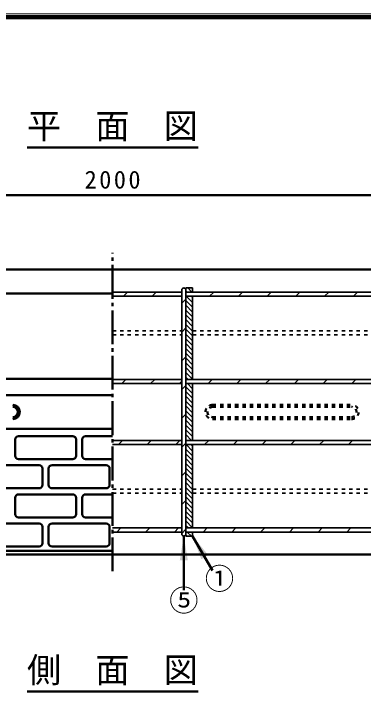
# Model space of a CAD drawing. Units: millimetres, scale not verified. Extents: x 100 to 4105, y 100 to 2870.
# Drawn here: x 2757 to 3272, y 1844 to 2870 of the extents above; entities that cross this region are included whole.
import ezdxf
from ezdxf.enums import TextEntityAlignment as Align

# ---------------------------------------------------------------- set-up
doc = ezdxf.new("R2010")
doc.units = ezdxf.units.MM
doc.header["$LTSCALE"] = 5
doc.linetypes.add('USER1', pattern=[2.2, 1, -1.2])
doc.linetypes.add('USER4', pattern=[13.4, 10, -1.2, 1, -1.2])
doc.layers.add('V-nasSTD', color=7, linetype='Continuous', lineweight=35)
doc.styles.add('ＭＳ ゴシック', font='')
doc.styles.get('ＭＳ ゴシック').set_extended_font_data('MS Gothic')

msp = doc.modelspace()

# ---------------------------------------------------------------- hatches: boundary and pattern name
at = {"layer": 'V-nasSTD'}
for points in [[(3013.325, 2063.709), (3007.325, 2099.709), (3001.325, 2063.709)], [(3043.522, 2071.532), (3020.325, 2099.709), (3033.129, 2065.532)]]:
    msp.add_hatch(color=256, dxfattribs=at).paths.add_polyline_path(points)

# ---------------------------------------------------------------- linework, layer by layer
at = {"layer": 'V-nasSTD', "lineweight": 100}
msp.add_line((4100, 2865), (105, 2865), dxfattribs=at)
at = {"layer": 'V-nasSTD', "lineweight": 50}
for p, q in [((2775.922, 2672.709), (3028.729, 2672.709)), ((1902.325, 2602.709), (3902.325, 2602.709)), ((3902.325, 2492.709), (1902.325, 2492.709)), ((1902.325, 2457.709), (2902.325, 2457.709)), ((1902.325, 2331.825), (2902.325, 2331.825)), ((1902.325, 2307.709), (2902.325, 2307.709)), ((1902.325, 2257.709), (2902.325, 2257.709)), ((2763.325, 2247.209), (2843.325, 2247.209)), ((2862.325, 2247.209), (2902.325, 2247.209)), ((2758.325, 2242.209), (2758.325, 2218.209)), ((2848.325, 2218.209), (2848.325, 2242.209)), ((2857.325, 2242.209), (2857.325, 2218.209)), ((2763.325, 2213.209), (2843.325, 2213.209)), ((2862.325, 2213.209), (2902.325, 2213.209)), ((2713.825, 2204.209), (2793.825, 2204.209)), ((2798.825, 2175.209), (2798.825, 2199.209)), ((2807.825, 2175.209), (2807.825, 2199.209)), ((2812.825, 2204.209), (2892.825, 2204.209)), ((2897.825, 2175.209), (2897.825, 2199.209)), ((2713.825, 2170.209), (2793.825, 2170.209)), ((2812.825, 2170.209), (2892.825, 2170.209)), ((2758.325, 2156.209), (2758.325, 2132.209)), ((2763.325, 2161.209), (2843.325, 2161.209)), ((2848.325, 2132.209), (2848.325, 2156.209)), ((2857.325, 2156.209), (2857.325, 2132.209)), ((2862.325, 2161.209), (2902.325, 2161.209)), ((2763.325, 2127.209), (2843.325, 2127.209)), ((2862.325, 2127.209), (2902.325, 2127.209)), ((2713.825, 2118.209), (2793.825, 2118.209)), ((2798.825, 2089.209), (2798.825, 2113.209)), ((2807.825, 2089.209), (2807.825, 2113.209)), ((2812.825, 2118.209), (2892.825, 2118.209)), ((2897.825, 2089.209), (2897.825, 2113.209)), ((3007.325, 2019.759), (3007.325, 2099.709)), ((3049.615, 2048.977), (3020.325, 2099.709)), ((2713.825, 2084.209), (2793.825, 2084.209)), ((2812.825, 2084.209), (2892.825, 2084.209)), ((1902.325, 2077.709), (2902.325, 2077.709)), ((3902.325, 2072.709), (1902.325, 2072.709)), ((2775.922, 1870.268), (3028.729, 1870.268))]:
    msp.add_line(p, q, dxfattribs=at)
at = {"layer": 'V-nasSTD', "linetype": 'USER4', "lineweight": 50}
msp.add_line((2902.325, 2047.709), (2902.325, 2517.709), dxfattribs=at)
at = {"layer": 'V-nasSTD'}
for p, q in [((3004.325, 2462.709), (3004.325, 2102.709)), ((3020.325, 2465.709), (3010.325, 2465.709)), ((3010.325, 2465.709), (3010.325, 2462.709)), ((3010.325, 2462.709), (3010.325, 2102.709)), ((3010.325, 2461.434), (3012.05, 2459.709)), ((3013.121, 2465.709), (3019.121, 2459.709)), ((3020.193, 2465.709), (3020.325, 2465.576)), ((3020.325, 2465.709), (3020.325, 2459.709)), ((2902.325, 2459.709), (3004.325, 2459.709)), ((2902.325, 2453.709), (3004.325, 2453.709)), ((2918.132, 2453.709), (2924.132, 2459.709)), ((2960.558, 2453.709), (2966.558, 2459.709)), ((3002.985, 2453.709), (3004.325, 2455.05)), ((3010.325, 2459.709), (3319.325, 2459.709)), ((3010.325, 2453.709), (3319.325, 2453.709)), ((3010.979, 2453.709), (3020.325, 2444.363)), ((3018.05, 2453.709), (3020.325, 2451.434)), ((3020.325, 2453.709), (3020.325, 2330.709)), ((3051.411, 2459.709), (3045.411, 2453.709)), ((3087.838, 2453.709), (3093.838, 2459.709)), ((3130.264, 2453.709), (3136.264, 2459.709)), ((3172.69, 2453.709), (3178.69, 2459.709)), ((3215.117, 2453.709), (3221.117, 2459.709)), ((3257.543, 2453.709), (3263.543, 2459.709)), ((3010.325, 2449.123), (3004.325, 2443.123)), ((3010.325, 2447.292), (3020.325, 2437.292)), ((3010.325, 2440.221), (3020.325, 2430.221)), ((3010.325, 2433.149), (3020.325, 2423.149)), ((3010.325, 2426.078), (3020.325, 2416.078)), ((3010.325, 2419.007), (3020.325, 2409.007)), ((3010.325, 2411.936), (3020.325, 2401.936)), ((3010.325, 2406.697), (3004.325, 2400.697)), ((3010.325, 2404.865), (3020.325, 2394.865)), ((3010.325, 2397.794), (3020.325, 2387.794)), ((3010.325, 2390.723), (3020.325, 2380.723)), ((3010.325, 2383.652), (3020.325, 2373.652)), ((3010.325, 2376.581), (3020.325, 2366.581)), ((3010.325, 2369.51), (3020.325, 2359.51)), ((3010.325, 2364.27), (3004.325, 2358.27)), ((3010.325, 2362.439), (3020.325, 2352.439)), ((3010.325, 2355.368), (3020.325, 2345.368)), ((3010.325, 2348.297), (3020.325, 2338.297)), ((3010.325, 2341.226), (3020.325, 2331.226)), ((2902.325, 2330.709), (3004.325, 2330.709)), ((2915.911, 2324.709), (2921.911, 2330.709)), ((2958.338, 2324.709), (2964.338, 2330.709)), ((3000.764, 2324.709), (3004.325, 2328.27)), ((3010.325, 2334.154), (3013.771, 2330.709)), ((3010.325, 2330.709), (3319.325, 2330.709)), ((3043.19, 2324.709), (3049.19, 2330.709)), ((3085.617, 2324.709), (3091.617, 2330.709)), ((3128.043, 2324.709), (3134.043, 2330.709)), ((3170.47, 2324.709), (3176.47, 2330.709)), ((3212.896, 2324.709), (3218.896, 2330.709)), ((3255.322, 2324.709), (3261.322, 2330.709)), ((2902.325, 2324.709), (3004.325, 2324.709)), ((3010.325, 2321.844), (3004.325, 2315.844)), ((3010.325, 2324.709), (3319.325, 2324.709)), ((3010.325, 2320.012), (3020.325, 2310.012)), ((3012.7, 2324.709), (3020.325, 2317.083)), ((3019.771, 2324.709), (3020.325, 2324.154)), ((3020.325, 2240.709), (3020.325, 2324.709)), ((3010.325, 2312.941), (3020.325, 2302.941)), ((3010.325, 2305.87), (3020.325, 2295.87)), ((3010.325, 2298.799), (3020.325, 2288.799)), ((3010.325, 2291.728), (3020.325, 2281.728)), ((3010.325, 2279.418), (3004.325, 2273.418)), ((3010.325, 2284.657), (3020.325, 2274.657)), ((3010.325, 2277.586), (3020.325, 2267.586)), ((3010.325, 2270.515), (3020.325, 2260.515)), ((3010.325, 2263.444), (3020.325, 2253.444)), ((3010.325, 2256.373), (3020.325, 2246.373)), ((3010.325, 2249.302), (3018.918, 2240.709)), ((2902.325, 2240.709), (3004.325, 2240.709)), ((2910.764, 2234.709), (2916.764, 2240.709)), ((2953.19, 2234.709), (2959.19, 2240.709)), ((2995.617, 2234.709), (3001.617, 2240.709)), ((3010.325, 2236.991), (3004.325, 2230.991)), ((3010.325, 2242.231), (3011.847, 2240.709)), ((3010.325, 2240.709), (3319.325, 2240.709)), ((3038.043, 2234.709), (3044.043, 2240.709)), ((3080.47, 2234.709), (3086.47, 2240.709)), ((3122.896, 2234.709), (3128.896, 2240.709)), ((3165.322, 2234.709), (3171.322, 2240.709)), ((3207.749, 2234.709), (3213.749, 2240.709)), ((3250.175, 2234.709), (3256.175, 2240.709)), ((2902.325, 2234.709), (3004.325, 2234.709)), ((3010.325, 2234.709), (3319.325, 2234.709)), ((3010.325, 2228.088), (3020.325, 2218.088)), ((3010.776, 2234.709), (3020.325, 2225.16)), ((3017.847, 2234.709), (3020.325, 2232.231)), ((3020.325, 2234.709), (3020.325, 2111.709)), ((3010.325, 2221.017), (3020.325, 2211.017)), ((3010.325, 2213.946), (3020.325, 2203.946)), ((3010.325, 2206.875), (3020.325, 2196.875)), ((3010.325, 2199.804), (3020.325, 2189.804)), ((3010.325, 2194.565), (3004.325, 2188.565)), ((3010.325, 2192.733), (3020.325, 2182.733)), ((3010.325, 2185.662), (3020.325, 2175.662)), ((3010.325, 2178.591), (3020.325, 2168.591)), ((3010.325, 2171.52), (3020.325, 2161.52)), ((3010.325, 2164.449), (3020.325, 2154.449)), ((3010.325, 2157.378), (3020.325, 2147.378)), ((3010.325, 2152.138), (3004.325, 2146.138)), ((3010.325, 2150.307), (3020.325, 2140.307)), ((3010.325, 2143.236), (3020.325, 2133.236)), ((3010.325, 2136.165), (3020.325, 2126.165)), ((3010.325, 2129.094), (3020.325, 2119.094)), ((3010.325, 2122.022), (3020.325, 2112.022)), ((3010.325, 2114.951), (3013.568, 2111.709)), ((2902.325, 2111.709), (3004.325, 2111.709)), ((2902.325, 2105.709), (3004.325, 2105.709)), ((2908.543, 2105.709), (2914.543, 2111.709)), ((2950.97, 2105.709), (2956.97, 2111.709)), ((2993.396, 2105.709), (2999.396, 2111.709)), ((3010.325, 2109.712), (3004.325, 2103.712)), ((3010.325, 2111.709), (3319.325, 2111.709)), ((3010.325, 2105.709), (3319.325, 2105.709)), ((3010.325, 2099.709), (3010.325, 2102.709)), ((3012.497, 2105.709), (3018.497, 2099.709)), ((3020.068, 2105.709), (3020.325, 2105.451)), ((3020.325, 2099.709), (3020.325, 2105.709)), ((3035.822, 2105.709), (3041.822, 2111.709)), ((3078.249, 2105.709), (3084.249, 2111.709)), ((3120.675, 2105.709), (3126.675, 2111.709)), ((3163.102, 2105.709), (3169.102, 2111.709)), ((3205.528, 2105.709), (3211.528, 2111.709)), ((3247.954, 2105.709), (3253.954, 2111.709)), ((3010.325, 2100.809), (3011.426, 2099.709)), ((3010.325, 2099.709), (3020.325, 2099.709))]:
    msp.add_line(p, q, dxfattribs=at)
at = {"layer": 'V-nasSTD', "linetype": 'USER1'}
for p, q in [((2902.325, 2402.421), (3004.325, 2402.421)), ((3020.325, 2402.421), (3319.325, 2402.421)), ((2902.325, 2396.421), (3004.325, 2396.421)), ((3020.325, 2396.421), (3319.325, 2396.421)), ((2902.325, 2168.997), (3004.325, 2168.997)), ((3020.325, 2168.997), (3319.325, 2168.997)), ((2902.325, 2162.997), (3004.325, 2162.997)), ((3020.325, 2162.997), (3319.325, 2162.997))]:
    msp.add_line(p, q, dxfattribs=at)
at = {"layer": 'V-nasSTD', "linetype": 'USER1', "lineweight": 50}
for p, q in [((3049.825, 2293.209), (3254.825, 2293.209)), ((3049.825, 2290.209), (3254.825, 2290.209)), ((3049.825, 2275.209), (3254.825, 2275.209)), ((3049.825, 2272.209), (3254.825, 2272.209))]:
    msp.add_line(p, q, dxfattribs=at)
at = {"layer": 'V-nasSTD', "lineweight": 13}
msp.add_lwpolyline([(100, 100), (100, 2870), (4105, 2870), (4105, 100)], close=True, dxfattribs=at)
at = {"layer": 'V-nasSTD'}
for centre, start, end in [((3007.325, 2462.709), 0, 180), ((3007.325, 2102.709), 180, 0)]:
    msp.add_arc(centre, 3, start, end, dxfattribs=at)
at = {"layer": 'V-nasSTD', "lineweight": 50}
for centre, radius, start, end in [((2754.825, 2282.709), 10.5, 270, 90), ((2754.825, 2282.709), 7.5, 270, 90), ((2763.325, 2242.209), 5, 90, 180), ((2843.325, 2242.209), 5, 0, 90), ((2862.325, 2242.209), 5, 90, 180), ((2763.325, 2218.209), 5, 180, 270), ((2843.325, 2218.209), 5, 270, 0), ((2862.325, 2218.209), 5, 180, 270), ((2793.825, 2199.209), 5, 0, 90), ((2812.825, 2199.209), 5, 90, 180), ((2892.825, 2199.209), 5, 0, 90), ((2793.825, 2175.209), 5, 270, 0), ((2812.825, 2175.209), 5, 180, 270), ((2892.825, 2175.209), 5, 270, 0), ((2763.325, 2156.209), 5, 90, 180), ((2843.325, 2156.209), 5, 0, 90), ((2862.325, 2156.209), 5, 90, 180), ((2763.325, 2132.209), 5, 180, 270), ((2843.325, 2132.209), 5, 270, 0), ((2862.325, 2132.209), 5, 180, 270), ((2793.825, 2113.209), 5, 0, 90), ((2812.825, 2113.209), 5, 90, 180), ((2892.825, 2113.209), 5, 0, 90), ((2793.825, 2089.209), 5, 270, 0), ((2812.825, 2089.209), 5, 180, 270), ((2892.825, 2089.209), 5, 270, 0)]:
    msp.add_arc(centre, radius, start, end, dxfattribs=at)
at = {"layer": 'V-nasSTD', "linetype": 'USER1', "lineweight": 50}
for centre, radius, start, end in [((3049.825, 2282.709), 10.5, 90, 270), ((3049.825, 2282.709), 7.5, 90, 270), ((3254.825, 2282.709), 10.5, 270, 90), ((3254.825, 2282.709), 7.5, 270, 90)]:
    msp.add_arc(centre, radius, start, end, dxfattribs=at)

# ---------------------------------------------------------------- texts
at = {"layer": 'V-nasSTD', "style": 'ＭＳ ゴシック'}
for s, height, p in [('平\u3000面\u3000図', 36.95, (2775.922, 2723.109)), ('①', 31.67, (3038.379, 2052.628)), ('⑤', 31.67, (2985.762, 2020.609)), ('側\u3000面\u3000図', 36.95, (2775.922, 1920.668))]:
    msp.add_text(s, height=height, dxfattribs=at).set_placement(p, align=Align.TOP_LEFT)
at = {"layer": 'V-nasSTD', "insert": (2860.925, 2638.709), "char_height": 26.39, "attachment_point": 1, "style": 'ＭＳ ゴシック'}
msp.add_mtext('\\T1.2;2000', dxfattribs=at)

doc.saveas('drawing.dxf')
